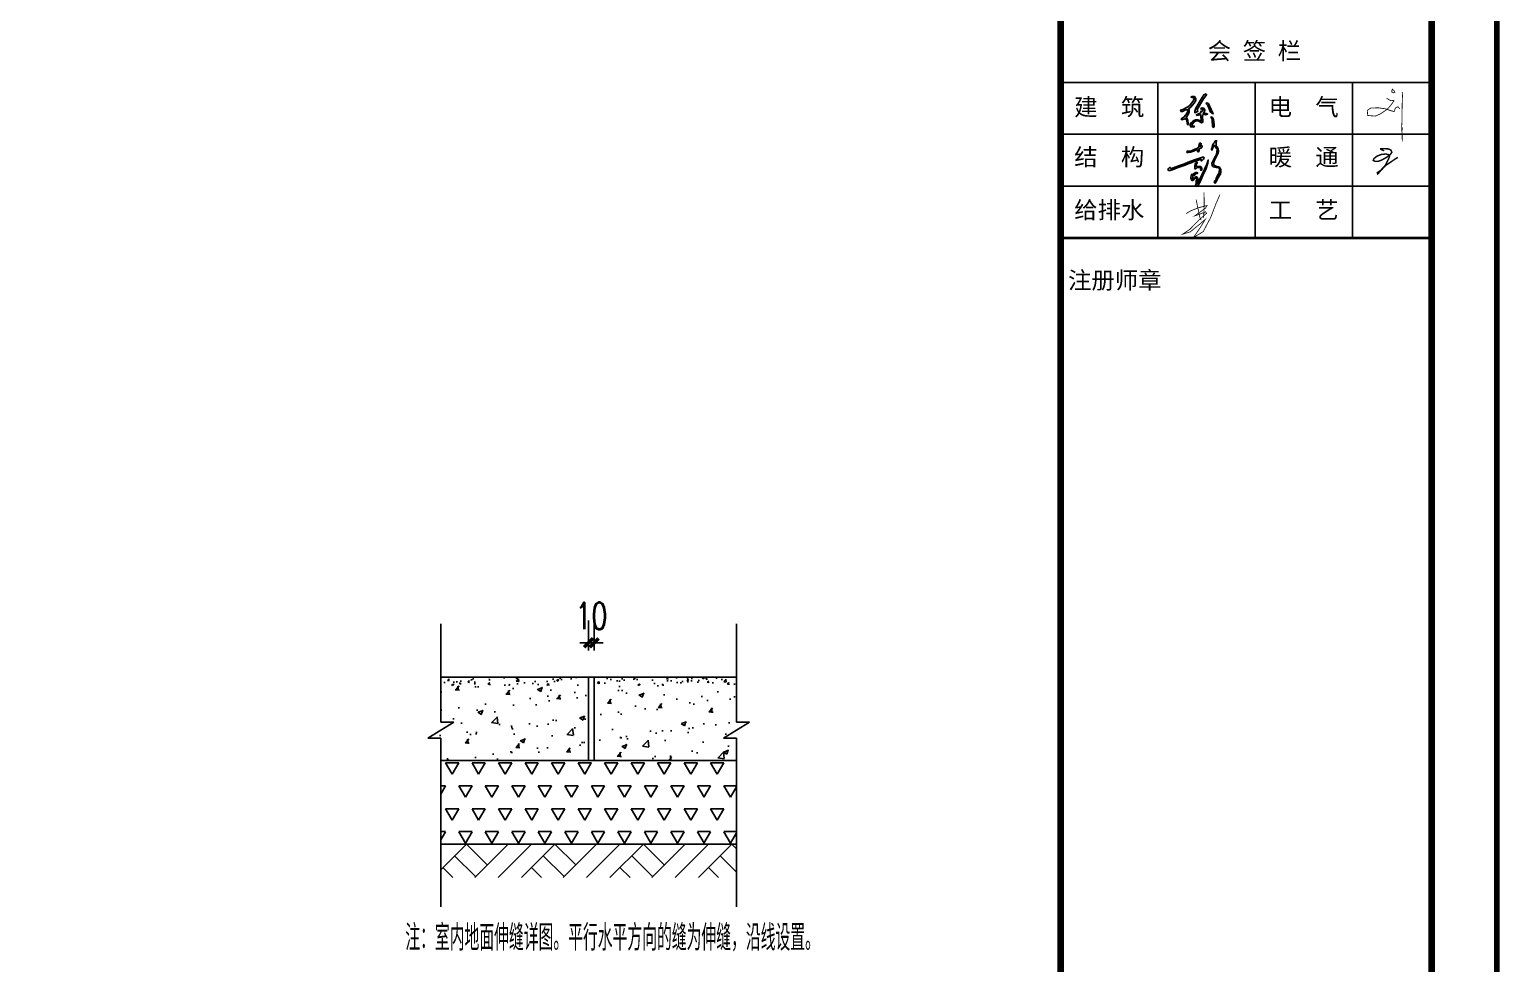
# Model space of a CAD drawing. Extents: x 4150464 to 4450492, y 75142 to 874437.
# Drawn here: x 4412087 to 4450492, y 716616 to 741023 of the extents above; entities that cross this region are included whole.
import ezdxf

# ---------------------------------------------------------------- set-up
doc = ezdxf.new("R2010")
doc.units = 0
doc.header["$LTSCALE"] = 1000
doc.header["$MEASUREMENT"] = 0
for name, color, linetype in [('AXIS', 3, 'Continuous'), ('PUB_TEXT', 7, 'Continuous'), ('PUB_TITLE', 4, 'Continuous'), ('WALL', 6, 'Continuous'), ('图框', 7, 'Continuous'), ('填充', 8, 'Continuous'), ('线', 144, 'Continuous')]:
    doc.layers.add(name, color=color, linetype=linetype)
doc.styles.add('DIM_FONT', font='SIMPLEX', dxfattribs={"width": 0.7, "bigfont": 'GBCBIG'})
doc.styles.add('STYLE-黑体', font='simhei.ttf')
doc.styles.add('TSSD_REIN', font='Tssdeng.shx', dxfattribs={"width": 0.7, "bigfont": 'tssdchn.shx'})
doc.styles.add('黑体', font='simhei.ttf')
doc.dimstyles.new('DIMN120', dxfattribs={"dimscale": 1.2, "dimtxt": 300, "dimasz": 100, "dimexe": 250, "dimexo": 300, "dimgap": 150, "dimtad": 1, "dimdec": 0, "dimzin": 0, "dimdsep": 46, "dimtxsty": 'DIM_FONT', "dimblk": 'ARCHTICK', "dimcen": 0.09, "dimclrt": 7, "dimazin": 2, "dimtfac": 1, "dimtdec": 0, "dimtix": 1, "dimtmove": 2, "dimatfit": 3, "dimldrblk": 'ARCHTICK', "dimfxl": 1, "dimtolj": 1, "dimtzin": 0, "dimarcsym": 0})

# ---------------------------------------------------------------- blocks, each defined once
blk = doc.blocks.new('10')
h = blk.add_hatch(color=256)
h.paths.add_polyline_path([(3623946, -125898), (3623982, -125923), (3623988, -125995), (3624000, -126131), (3624018, -126167), (3624041, -126154), (3624041, -126108), (3624031, -126013), (3624020, -125925), (3623981, -125894)])
h.paths.add_polyline_path([(3623825, -125541), (3623877, -125598), (3623945, -125767), (3624016, -125818), (3624000, -125771), (3623963, -125700), (3623926, -125602), (3623892, -125544), (3623851, -125528)])
h.paths.add_polyline_path([(3623715, -125703), (3623739, -125696), (3623755, -125728), (3623737, -125744), (3623714, -125740), (3623699, -125763), (3623694, -125779), (3623674, -125799), (3623591, -125832), (3623574, -125841), (3623589, -125857), (3623675, -125841), (3623696, -125846), (3623695, -125877), (3623700, -125992), (3623699, -126016), (3623672, -125989), (3623617, -125967), (3623555, -125975), (3623497, -125995), (3623451, -126040), (3623418, -126086), (3623419, -126120), (3623433, -126157), (3623452, -126157), (3623511, -126166), (3623527, -126135), (3623490, -126135), (3623460, -126123), (3623474, -126078), (3623509, -126029), (3623552, -126002), (3623587, -125997), (3623622, -125995), (3623670, -126022), (3623710, -126046), (3623749, -126029), (3623746, -125997), (3623741, -125894), (3623745, -125841), (3623771, -125827), (3623817, -125837), (3623873, -125819), (3623835, -125804), (3623757, -125802), (3623789, -125764), (3623802, -125719), (3623782, -125671), (3623730, -125659), (3623699, -125674)])
h.paths.add_polyline_path([(3623836, -125294), (3623775, -125316), (3623687, -125453), (3623566, -125665), (3623535, -125746), (3623538, -125784), (3623593, -125761), (3623619, -125751), (3623604, -125717), (3623603, -125699), (3623766, -125420), (3623823, -125344), (3623844, -125319)])
h.paths.add_polyline_path([(3623434, -125380), (3623495, -125392), (3623523, -125421), (3623505, -125464), (3623433, -125564), (3623399, -125607), (3623325, -125648), (3623221, -125699), (3623162, -125721), (3623177, -125751), (3623219, -125751), (3623299, -125712), (3623352, -125712), (3623367, -125731), (3623326, -125809), (3623262, -125896), (3623182, -125947), (3623201, -125973), (3623282, -125945), (3623321, -125963), (3623340, -126050), (3623349, -126099), (3623372, -126093), (3623364, -126064), (3623357, -125981), (3623329, -125937), (3623309, -125918), (3623375, -125817), (3623394, -125758), (3623390, -125705), (3623375, -125685), (3623432, -125642), (3623518, -125536), (3623563, -125470), (3623563, -125422), (3623534, -125364), (3623507, -125359), (3623465, -125364)])
h = blk.add_hatch(color=256)
h.paths.add_polyline_path([(3623074, -127229), (3623152, -127201), (3623290, -127151), (3623361, -127120), (3623446, -127097), (3623495, -127072), (3623554, -127052), (3623590, -127039), (3623654, -127015), (3623685, -127003), (3623703, -127000), (3623706, -127018), (3623698, -127037), (3623714, -127042), (3623723, -127038), (3623750, -127019), (3623765, -126999), (3623781, -126970), (3623767, -126945), (3623735, -126950), (3623664, -126975), (3623530, -127020), (3623368, -127080), (3623266, -127119), (3623116, -127175), (3623029, -127206), (3623017, -127204), (3622974, -127227), (3622946, -127233), (3622939, -127239), (3622905, -127239), (3622902, -127224), (3622895, -127213), (3622878, -127219), (3622868, -127228), (3622839, -127251), (3622834, -127265), (3622838, -127284), (3622855, -127295), (3622894, -127295), (3623001, -127259)])
h.paths.add_polyline_path([(3623659, -126727), (3623673, -126720), (3623693, -126715), (3623707, -126705), (3623719, -126698), (3623723, -126687), (3623730, -126678), (3623733, -126657), (3623720, -126640), (3623708, -126646), (3623696, -126659), (3623683, -126668), (3623676, -126653), (3623682, -126644), (3623689, -126631), (3623697, -126616), (3623702, -126603), (3623702, -126590), (3623698, -126581), (3623678, -126579), (3623665, -126580), (3623660, -126588), (3623656, -126600), (3623651, -126612), (3623649, -126631), (3623647, -126646), (3623640, -126669), (3623637, -126686), (3623627, -126699), (3623614, -126704), (3623592, -126719), (3623542, -126740), (3623499, -126756), (3623472, -126768), (3623446, -126779), (3623401, -126789), (3623351, -126792), (3623332, -126800), (3623334, -126821), (3623366, -126824), (3623428, -126814), (3623478, -126797), (3623528, -126782), (3623559, -126765), (3623589, -126754), (3623604, -126748), (3623610, -126754), (3623609, -126770), (3623612, -126790), (3623621, -126804), (3623631, -126806), (3623645, -126800), (3623650, -126788), (3623650, -126764), (3623651, -126742)])
h.paths.add_polyline_path([(3623572, -127197), (3623571, -127175), (3623570, -127145), (3623583, -127127), (3623606, -127104), (3623602, -127088), (3623575, -127084), (3623556, -127100), (3623544, -127132), (3623536, -127160), (3623539, -127203), (3623536, -127226), (3623532, -127244), (3623545, -127252), (3623561, -127252), (3623581, -127236), (3623596, -127220), (3623622, -127214), (3623659, -127213), (3623672, -127216), (3623688, -127225), (3623694, -127245), (3623689, -127267), (3623694, -127288), (3623705, -127289), (3623719, -127280), (3623725, -127244), (3623717, -127205), (3623692, -127190), (3623649, -127190), (3623596, -127193)], flags=17)
h.paths.add_polyline_path([(3623555, -127381), (3623571, -127377), (3623610, -127372), (3623611, -127352), (3623594, -127347), (3623564, -127346), (3623550, -127352), (3623528, -127363), (3623509, -127369), (3623503, -127385), (3623509, -127407), (3623520, -127418), (3623536, -127417), (3623540, -127404)], flags=17)
h.paths.add_polyline_path([(3623478, -127491), (3623488, -127461), (3623488, -127422), (3623483, -127395), (3623462, -127388), (3623451, -127401), (3623446, -127432), (3623438, -127470), (3623438, -127507), (3623450, -127542), (3623459, -127554), (3623489, -127552), (3623510, -127542), (3623527, -127519), (3623544, -127507), (3623557, -127498), (3623572, -127485), (3623590, -127502), (3623587, -127541), (3623576, -127568), (3623574, -127615), (3623565, -127657), (3623557, -127685), (3623566, -127708), (3623588, -127710), (3623613, -127688), (3623653, -127639), (3623696, -127543), (3623752, -127421), (3623831, -127239), (3623879, -127099), (3623888, -127021), (3623850, -127130), (3623788, -127261), (3623745, -127345), (3623688, -127483), (3623658, -127533), (3623621, -127610), (3623598, -127647), (3623600, -127614), (3623608, -127562), (3623619, -127527), (3623615, -127500), (3623602, -127470), (3623584, -127458), (3623564, -127461), (3623534, -127481), (3623520, -127501), (3623500, -127526), (3623480, -127521)])
blk.add_hatch(color=256).paths.add_polyline_path([(3624036, -127155), (3624023, -127128), (3624031, -127096), (3624048, -127051), (3624070, -126993), (3624100, -126949), (3624145, -126844), (3624153, -126804), (3624153, -126770), (3624152, -126733), (3624138, -126696), (3624106, -126668), (3624100, -126649), (3624096, -126612), (3624094, -126585), (3624097, -126562), (3624105, -126519), (3624093, -126516), (3624071, -126520), (3624046, -126570), (3624021, -126597), (3624003, -126636), (3623989, -126694), (3623975, -126735), (3623975, -126755), (3623986, -126767), (3623989, -126750), (3624007, -126704), (3624018, -126675), (3624035, -126641), (3624045, -126636), (3624057, -126646), (3624081, -126686), (3624095, -126708), (3624120, -126728), (3624126, -126771), (3624115, -126797), (3624106, -126877), (3624053, -126966), (3624020, -127032), (3623983, -127101), (3623989, -127163), (3623998, -127178), (3624017, -127201), (3624098, -127216), (3624148, -127218), (3624171, -127235), (3624181, -127263), (3624177, -127330), (3624163, -127370), (3624150, -127397), (3624130, -127424), (3624093, -127494), (3624084, -127549), (3624045, -127580), (3624050, -127606), (3624062, -127623), (3624074, -127623), (3624088, -127598), (3624119, -127534), (3624147, -127488), (3624186, -127429), (3624209, -127390), (3624221, -127327), (3624221, -127267), (3624191, -127215), (3624167, -127200), (3624116, -127186), (3624090, -127183), (3624054, -127165)])
for points, const_width in [([(3628692, -125162), (3628742, -125208), (3628765, -125252), (3628729, -125266), (3628691, -125258), (3628683, -125213), (3628700, -125179)], 20.6), ([(3628543, -125403), (3628655, -125472), (3628726, -125461), (3628741, -125472), (3628676, -125564), (3628601, -125657), (3628528, -125720), (3628393, -125812), (3628253, -125874), (3628053, -125857), (3628045, -125722), (3628134, -125664), (3628327, -125656), (3628507, -125681), (3628662, -125733), (3628744, -125754), (3628774, -125672), (3628789, -125651), (3628850, -125630), (3628890, -125688)], 20.6), ([(3628955, -125241), (3628964, -125339), (3628956, -125540), (3628953, -125683), (3628949, -126025), (3628944, -126112), (3628945, -126237), (3628956, -126390), (3628956, -126478), (3628950, -126453), (3628949, -126278), (3628959, -126177)], 20.6), ([(3628485, -126780), (3628397, -126741), (3628398, -126722), (3628444, -126723), (3628595, -126730), (3628664, -126764), (3628685, -126820), (3628642, -126879), (3628544, -126953), (3628417, -127023), (3628327, -127056), (3628240, -127053), (3628197, -127029), (3628217, -126984), (3628300, -126916), (3628411, -126876), (3628534, -126862), (3628605, -126883), (3628624, -126924), (3628609, -126971), (3628564, -127065), (3628506, -127170), (3628412, -127271), (3628345, -127358), (3628314, -127385), (3628304, -127352), (3628412, -127280), (3628529, -127159), (3628773, -126994), (3628842, -126952)], 38.2), ([(3623779, -127863), (3623783, -128137), (3623777, -128360), (3623773, -128470), (3623758, -128534)], 20.6), ([(3623311, -128420), (3623421, -128353), (3623639, -128265), (3623857, -128210), (3623816, -128279), (3623536, -128480), (3623639, -128446), (3623820, -128374), (3623844, -128413), (3623652, -128584), (3623400, -128839), (3623220, -128957), (3623421, -128897), (3623678, -128687), (3623807, -128575), (3623676, -128793), (3623501, -129048), (3623758, -128890), (3623952, -128524), (3624085, -128176), (3624193, -127926)], 20.6), ([(3623574, -128058), (3623660, -128480), (3623684, -128560), (3623702, -128586)], 20.6)]:
    blk.add_lwpolyline(points, dxfattribs=dict(const_width=const_width))
for points in [[(3623434, -125380), (3623495, -125392), (3623523, -125421), (3623505, -125464), (3623433, -125564), (3623399, -125607), (3623325, -125648), (3623221, -125699), (3623162, -125721), (3623177, -125751), (3623219, -125751), (3623299, -125712), (3623352, -125712), (3623367, -125731), (3623326, -125809), (3623262, -125896), (3623182, -125947), (3623201, -125973), (3623282, -125945), (3623321, -125963), (3623340, -126050), (3623349, -126099), (3623372, -126093), (3623364, -126064), (3623357, -125981), (3623329, -125937), (3623309, -125918), (3623375, -125817), (3623394, -125758), (3623390, -125705), (3623375, -125685), (3623432, -125642), (3623518, -125536), (3623563, -125470), (3623563, -125422), (3623534, -125364), (3623507, -125359), (3623465, -125364), (3623434, -125380)], [(3623836, -125294), (3623775, -125316), (3623687, -125453), (3623566, -125665), (3623535, -125746), (3623538, -125784), (3623593, -125761), (3623619, -125751), (3623604, -125717), (3623603, -125699), (3623766, -125420), (3623823, -125344), (3623844, -125319), (3623836, -125294)], [(3623825, -125541), (3623877, -125598), (3623945, -125767), (3624016, -125818), (3624000, -125771), (3623963, -125700), (3623926, -125602), (3623892, -125544), (3623851, -125528), (3623825, -125541)], [(3623715, -125703), (3623739, -125696), (3623739, -125696), (3623755, -125728), (3623737, -125744), (3623714, -125740), (3623699, -125763), (3623694, -125779), (3623674, -125799), (3623591, -125832), (3623574, -125841), (3623589, -125857), (3623589, -125857), (3623675, -125841), (3623696, -125846), (3623695, -125877), (3623700, -125992), (3623699, -126016), (3623672, -125989), (3623617, -125967), (3623555, -125975), (3623497, -125995), (3623451, -126040), (3623418, -126086), (3623419, -126120), (3623433, -126157), (3623452, -126157), (3623511, -126166), (3623527, -126135), (3623490, -126135), (3623460, -126123), (3623474, -126078), (3623509, -126029), (3623552, -126002), (3623587, -125997), (3623622, -125995), (3623670, -126022), (3623710, -126046), (3623749, -126029), (3623746, -125997), (3623741, -125894), (3623745, -125841), (3623771, -125827), (3623817, -125837), (3623873, -125819), (3623835, -125804), (3623757, -125802), (3623789, -125764), (3623802, -125719), (3623782, -125671), (3623730, -125659), (3623699, -125674), (3623715, -125703)], [(3623946, -125898), (3623982, -125923), (3623988, -125995), (3624000, -126131), (3624018, -126167), (3624041, -126154), (3624041, -126108), (3624031, -126013), (3624020, -125925), (3623981, -125894), (3623946, -125898)], [(3623555, -127381), (3623540, -127404), (3623536, -127417), (3623520, -127418), (3623509, -127407), (3623503, -127385), (3623509, -127369), (3623528, -127363), (3623550, -127352), (3623564, -127346), (3623594, -127347), (3623611, -127352), (3623610, -127372), (3623571, -127377), (3623555, -127381), (3623555, -127381)]]:
    blk.add_lwpolyline(points)
for points in [[(3623446, -126779), (3623401, -126789), (3623351, -126792), (3623332, -126800), (3623334, -126821), (3623366, -126824), (3623428, -126814), (3623478, -126797), (3623528, -126782), (3623559, -126765), (3623589, -126754), (3623604, -126748), (3623604, -126748), (3623610, -126754), (3623609, -126770), (3623612, -126790), (3623621, -126804), (3623631, -126806), (3623645, -126800), (3623650, -126788), (3623650, -126764), (3623651, -126742), (3623659, -126727), (3623673, -126720), (3623693, -126715), (3623707, -126705), (3623719, -126698), (3623723, -126687), (3623730, -126678), (3623733, -126657), (3623720, -126640), (3623708, -126646), (3623696, -126659), (3623683, -126668), (3623683, -126668), (3623683, -126668), (3623676, -126653), (3623682, -126644), (3623689, -126631), (3623697, -126616), (3623702, -126603), (3623702, -126590), (3623698, -126581), (3623678, -126579), (3623665, -126580), (3623660, -126588), (3623656, -126600), (3623651, -126612), (3623649, -126631), (3623647, -126646), (3623640, -126669), (3623637, -126686), (3623627, -126699), (3623614, -126704), (3623592, -126719), (3623542, -126740), (3623499, -126756), (3623472, -126768), (3623446, -126779)], [(3624035, -126641), (3624018, -126675), (3624007, -126704), (3623989, -126750), (3623986, -126767), (3623975, -126755), (3623975, -126735), (3623989, -126694), (3624003, -126636), (3624021, -126597), (3624046, -126570), (3624071, -126520), (3624093, -126516), (3624105, -126519), (3624097, -126562), (3624094, -126585), (3624096, -126612), (3624100, -126649), (3624106, -126668), (3624138, -126696), (3624152, -126733), (3624153, -126770), (3624153, -126804), (3624145, -126844), (3624100, -126949), (3624070, -126993), (3624048, -127051), (3624031, -127096), (3624023, -127128), (3624036, -127155), (3624054, -127165), (3624090, -127183), (3624116, -127186), (3624167, -127200), (3624191, -127215), (3624221, -127267), (3624221, -127327), (3624209, -127390), (3624186, -127429), (3624147, -127488), (3624119, -127534), (3624088, -127598), (3624074, -127623), (3624062, -127623), (3624050, -127606), (3624045, -127580), (3624084, -127549), (3624093, -127494), (3624130, -127424), (3624150, -127397), (3624163, -127370), (3624177, -127330), (3624181, -127263), (3624171, -127235), (3624148, -127218), (3624098, -127216), (3624017, -127201), (3623998, -127178), (3623989, -127163), (3623983, -127101), (3624020, -127032), (3624053, -126966), (3624106, -126877), (3624115, -126797), (3624126, -126771), (3624120, -126728), (3624095, -126708), (3624081, -126686), (3624057, -126646), (3624045, -126636), (3624035, -126641)], [(3623017, -127204), (3622974, -127227), (3622946, -127233), (3622939, -127239), (3622905, -127239), (3622902, -127224), (3622895, -127213), (3622878, -127219), (3622868, -127228), (3622839, -127251), (3622834, -127265), (3622838, -127284), (3622855, -127295), (3622894, -127295), (3623001, -127259), (3623074, -127229), (3623152, -127201), (3623290, -127151), (3623361, -127120), (3623446, -127097), (3623495, -127072), (3623554, -127052), (3623590, -127039), (3623654, -127015), (3623685, -127003), (3623703, -127000), (3623706, -127018), (3623698, -127037), (3623714, -127042), (3623723, -127038), (3623750, -127019), (3623765, -126999), (3623781, -126970), (3623767, -126945), (3623735, -126950), (3623664, -126975), (3623530, -127020), (3623368, -127080), (3623266, -127119), (3623116, -127175), (3623029, -127206), (3623017, -127204)], [(3623438, -127507), (3623438, -127470), (3623446, -127432), (3623451, -127401), (3623462, -127388), (3623483, -127395), (3623488, -127422), (3623488, -127461), (3623478, -127491), (3623480, -127521), (3623500, -127526), (3623520, -127501), (3623534, -127481), (3623564, -127461), (3623584, -127458), (3623602, -127470), (3623615, -127500), (3623619, -127527), (3623608, -127562), (3623600, -127614), (3623598, -127647), (3623621, -127610), (3623658, -127533), (3623688, -127483), (3623745, -127345), (3623788, -127261), (3623850, -127130), (3623888, -127021), (3623879, -127099), (3623831, -127239), (3623752, -127421), (3623696, -127543), (3623653, -127639), (3623613, -127688), (3623588, -127710), (3623566, -127708), (3623557, -127685), (3623565, -127657), (3623574, -127615), (3623576, -127568), (3623587, -127541), (3623587, -127541), (3623590, -127502), (3623572, -127485), (3623557, -127498), (3623544, -127507), (3623527, -127519), (3623510, -127542), (3623489, -127552), (3623459, -127554), (3623450, -127542), (3623438, -127507)], [(3623571, -127175), (3623570, -127145), (3623583, -127127), (3623606, -127104), (3623602, -127088), (3623575, -127084), (3623556, -127100), (3623544, -127132), (3623536, -127160), (3623539, -127203), (3623536, -127226), (3623532, -127244), (3623545, -127252), (3623561, -127252), (3623581, -127236), (3623596, -127220), (3623622, -127214), (3623659, -127213), (3623672, -127216), (3623688, -127225), (3623694, -127245), (3623689, -127267), (3623694, -127288), (3623705, -127289), (3623719, -127280), (3623725, -127244), (3623717, -127205), (3623692, -127190), (3623649, -127190), (3623596, -127193), (3623572, -127197), (3623571, -127175)]]:
    blk.add_lwpolyline(points, close=True)
at = {"layer": 'PUB_TITLE'}
blk.add_lwpolyline([(3429295, -238179), (3631425, -238179), (3631425, -95209), (3429295, -95209)], close=True, dxfattribs=at)
at = {"layer": 'PUB_TITLE', "const_width": 170}
blk.add_lwpolyline([(3433545, -236479), (3629725, -236479), (3629725, -96909), (3433545, -96909)], close=True, dxfattribs=at)
at = {"layer": '图框', "color": 4}
for p, q in [((3631425, -95209), (3631425, -181309)), ((3631425, -95209), (3631425, -155209)), ((3620035, -96909), (3620035, -236479))]:
    blk.add_line(p, q, dxfattribs=at)
at = {"layer": '图框', "color": 0}
for p, q in [((3620035, -124993), (3629725, -124993)), ((3620035, -126348), (3629725, -126348)), ((3620035, -127702), (3629725, -127702)), ((3620035, -129057), (3629725, -129057))]:
    blk.add_line(p, q, dxfattribs=at)
at = {"layer": '图框', "color": 4}
for points, const_width in [([(3631425, -95209), (3631425, -181309)], 148), ([(3631425, -95209), (3631425, -155209)], 148), ([(3620035, -96909), (3620035, -236479)], 168)]:
    blk.add_lwpolyline(points, dxfattribs=dict(at, const_width=const_width))
at = {"layer": '图框', "color": 4, "const_width": 168}
blk.add_lwpolyline([(3620035, -96909), (3629725, -96909), (3629725, -236479), (3620035, -236479)], close=True, dxfattribs=at)
at = {"layer": '图框', "color": 0}
for points in [[(3622575, -129057), (3622575, -124993)], [(3625115, -129057), (3625115, -124993)], [(3627655, -129057), (3627655, -124993)]]:
    blk.add_lwpolyline(points, dxfattribs=at)
at = {"layer": '图框', "color": 0, "const_width": 68.6}
blk.add_lwpolyline([(3620035, -129057), (3629725, -129057)], dxfattribs=at)
at = {"layer": '图框', "color": 0, "style": 'STYLE-黑体'}
for s, p in [('会 签 栏', (3623876, -124396)), ('建  筑', (3620388, -125859)), ('电  气', (3625467, -125859)), ('结  构', (3620388, -127167)), ('暖  通', (3625467, -127167)), ('给排水', (3620388, -128549)), ('工  艺', (3625467, -128549))]:
    blk.add_text(s, height=447, dxfattribs=at).set_placement(p)
at = {"layer": '图框', "color": 4, "style": '黑体'}
blk.add_text('注册师章', height=447, dxfattribs=at).set_placement((3620227, -130384))
blk = doc.blocks.new('_ArchTick')
at = {"color": 0, "linetype": 'ByBlock', "const_width": 0.4}
blk.add_lwpolyline([(-0.5, -0.5), (0.5, 0.5)], dxfattribs=at)
blk = doc.blocks.new('*D38')
at = {"layer": 'AXIS', "color": 0, "lineweight": -2}
for p, q in [((1321142, 939231), (1321142, 939633)), ((1321217, 939231), (1321217, 939633)), ((1321142, 939333), (1321022, 939333)), ((1321142, 939333), (1321217, 939333)), ((1321217, 939333), (1321337, 939333))]:
    blk.add_line(p, q, dxfattribs=at)
at = {"layer": 'Defpoints', "color": 0}
for p in [(1321217, 939333), (1321142, 938871), (1321217, 938871)]:
    blk.add_point(p, dxfattribs=at)
at = {"layer": 'AXIS', "color": 0, "lineweight": -2, "xscale": 120, "yscale": 120, "zscale": 120}
blk.add_blockref('_ArchTick', (1321142, 939333), dxfattribs=at)
at = {"layer": 'AXIS', "color": 0, "lineweight": -2, "xscale": 120, "yscale": 120, "zscale": 120, "rotation": 180}
blk.add_blockref('_ArchTick', (1321217, 939333), dxfattribs=at)
at = {"layer": 'AXIS', "color": 7, "insert": (1321180, 939695), "char_height": 360, "attachment_point": 5, "style": 'DIM_FONT'}
blk.add_mtext('\\A1;10', dxfattribs=at)
blk = doc.blocks.new('fgfdg4324')
at = {"layer": '填充'}
h = blk.add_hatch(dxfattribs=at)
h.set_pattern_fill('AR-CONC', color=256, scale=3.75, style=0)
h.set_pattern_definition([(50, (1506437.95, 1761382.7), (683.1925, -59.77157), [71.4375, -785.8125]), (355, (1506437.95, 1761382.7), (-132.1606, 716.4624), [57.15, -628.65]), (100.451, (1506494.9, 1761377.7), (551.0344, 656.6876), [60.7125, -667.8375]), (46.1842, (1506437.95, 1761573.2), (1016.5464, -157.6587), [107.1563, -1178.7188]), (96.6356, (1506522.7, 1761560.1), (890.2659, 927.8458), [91.0687, -1001.7562]), (351.184, (1506438, 1761573.2), (890.2673, 927.8442), [85.725, -942.975]), (21, (1506533.2, 1761525.6), (568.5558, -383.4957), [71.4375, -785.8125]), (326, (1506533.2, 1761525.6), (231.7576, 690.7049), [57.15, -628.65]), (71.4514, (1506580.6, 1761493.6), (800.31184, 307.2107), [60.7125, -667.8375]), (37.5, (1506437.95, 1761382.7), (11.58226, 317.081396), [0, -621.03, 0, -638.175, 0, -631.03125]), (7.5, (1506437.95, 1761382.7), (250.57373, 375.67716), [0, -363.855, 0, -606.7425, 0, -240.50625]), (327.5, (1506225.54, 1761382.7), (508.46473, -21.48279), [0, -238.125, 0, -742.95, 0, -985.8375]), (317.5, (1506130.3, 1761382.7), (555.48443, 95.34934), [0, -309.5625, 0, -493.395, 0, -700.0875])])
h.paths.add_polyline_path([(1321217.3, 938758.7), (1321217.3, 937746.2), (1323134.8, 937746.2), (1323134.8, 938046.6), (1322960.5, 938046.6), (1323310.4, 938264.1), (1323134.8, 938264.1), (1323134.8, 938758.7)])
h.paths.add_polyline_path([(1319149.9, 938758.7), (1319149.9, 938264.1), (1319325.5, 938264.1), (1318975.6, 938046.6), (1319149.9, 938046.6), (1319149.9, 937746.2), (1321142.3, 937746.2), (1321142.3, 938758.7)])
h = blk.add_hatch(dxfattribs=at)
h.set_pattern_fill('AR-CONC', color=256, scale=1.5, style=0)
h.set_pattern_definition([(50, (1162206.75, 984505.15), (273.277, -23.90863), [28.575, -314.325]), (355, (1162206.75, 984505.15), (-52.86424, 286.58496), [22.86, -251.46]), (100.451, (1162229.52, 984503.16), (220.41375, 262.67503), [24.285, -267.135]), (46.1842, (1162206.75, 984581.35), (406.61856, -63.0635), [42.8625, -471.4875]), (96.6356, (1162240.63, 984576.1), (356.10635, 371.1383), [36.4275, -400.7025]), (351.184, (1162206.75, 984581.35), (356.1069, 371.1377), [34.29, -377.19]), (21, (1162244.85, 984562.3), (227.42232, -153.39828), [28.575, -314.325]), (326, (1162244.85, 984562.3), (92.70304, 276.28195), [22.86, -251.46]), (71.4514, (1162263.8, 984549.52), (320.12474, 122.8843), [24.285, -267.135]), (37.5, (1162206.75, 984505.155), (4.632905, 126.83256), [0, -248.412, 0, -255.27, 0, -252.4125]), (7.5, (1162206.75, 984505.15), (100.22949, 150.27086), [0, -145.542, 0, -242.697, 0, -96.2025]), (327.5, (1162121.79, 984505.15), (203.38589, -8.593116), [0, -95.25, 0, -297.18, 0, -394.335]), (317.5, (1162083.69, 984505.15), (222.19377, 38.13974), [0, -123.825, 0, -197.358, 0, -280.035])])
h.paths.add_polyline_path([(1319149.9, 938871.2), (1319149.9, 938758.7), (1321142.3, 938758.7), (1321142.3, 938871.2)])
h.paths.add_polyline_path([(1323134.8, 938758.7), (1323134.8, 938871.2), (1321217.3, 938871.2), (1321217.3, 938758.7)])
h = blk.add_hatch(dxfattribs=at)
h.set_pattern_fill('TRIANG', color=256, scale=37.5, style=0)
h.set_pattern_definition([(60, (1506437.95, 1761382.7), (-178.59369, 309.33341), [178.59375, -178.59375]), (120, (1506437.95, 1761382.7), (-357.18744, 4e-05), [178.59375, -178.59375]), (0, (1506348.65, 1761537.37), (178.59375, 309.33337), [178.59375, -178.59375])])
h.paths.add_polyline_path([(1319149.9, 937746.2), (1319149.9, 936621.2), (1321326.3, 936621.2), (1323134.8, 936621.2), (1323134.8, 937746.2)])
blk.add_line((1323134.8, 936621.2), (1319149.9, 936621.2))
at = {"layer": 'AXIS'}
for p, q in [((1319149.9, 938264.1), (1319149.9, 939590.2)), ((1323134.8, 938264.1), (1323134.8, 939590.2)), ((1318975.6, 938046.6), (1319325.5, 938264.1)), ((1319325.5, 938264.1), (1319149.9, 938264.1)), ((1322960.5, 938046.6), (1323310.4, 938264.1)), ((1323310.4, 938264.1), (1323134.8, 938264.1)), ((1319149.9, 938046.6), (1318975.6, 938046.6)), ((1319149.9, 935774.5), (1319149.9, 938046.6)), ((1323134.8, 938046.6), (1322960.5, 938046.6)), ((1323134.8, 935774.5), (1323134.8, 938046.6))]:
    blk.add_line(p, q, dxfattribs=at)
at = {"layer": 'WALL'}
for p, q in [((1323134.8, 938871.2), (1319149.9, 938871.2)), ((1321142.3, 938758.7), (1321142.3, 937746.2)), ((1321217.3, 938758.7), (1321217.3, 937746.2)), ((1323134.8, 937746.2), (1319149.9, 937746.2))]:
    blk.add_line(p, q, dxfattribs=at)
at = {"layer": '填充'}
for p, q in [((1321142.3, 938758.7), (1321142.3, 938871.2)), ((1321217.3, 938758.7), (1321217.3, 938871.2)), ((1319149.9, 936275.9), (1319495.1, 936621.2)), ((1319495.1, 936621.2), (1319776.4, 936339.9)), ((1319607.6, 936171.2), (1320057.6, 936621.2)), ((1319922.6, 936171.2), (1320372.6, 936621.2)), ((1320237.6, 936171.2), (1320687.6, 936621.2)), ((1320687.6, 936621.2), (1320968.9, 936339.9)), ((1320800.1, 936171.2), (1321250.1, 936621.2)), ((1321115.1, 936171.2), (1321565.1, 936621.2)), ((1321430.1, 936171.2), (1321880.1, 936621.2)), ((1321880.1, 936621.2), (1322161.4, 936339.9)), ((1321992.6, 936171.2), (1322442.6, 936621.2)), ((1322307.6, 936171.2), (1322757.6, 936621.2)), ((1322622.6, 936171.2), (1323072.6, 936621.2)), ((1323072.6, 936621.2), (1323134.8, 936559.1)), ((1319337.6, 936463.7), (1319618.9, 936182.4)), ((1320530.1, 936463.7), (1320811.4, 936182.4)), ((1321722.6, 936463.7), (1322003.9, 936182.4)), ((1322915.1, 936463.7), (1323134.8, 936244.1)), ((1319180.1, 936306.2), (1319315.1, 936171.2)), ((1320372.6, 936306.2), (1320507.6, 936171.2)), ((1321565.1, 936306.2), (1321700.1, 936171.2)), ((1322757.6, 936306.2), (1322892.6, 936171.2))]:
    blk.add_line(p, q, dxfattribs=at)
at = {"layer": 'PUB_TEXT', "style": 'TSSD_REIN', "width": 0.6}
blk.add_text('注：室内地面伸缝详图。平行水平方向的缝为伸缝，沿线设置。', height=350, dxfattribs=at).set_placement((1318672.5, 935185))
at = {"layer": 'AXIS'}
dim = blk.add_aligned_dim(p1=(1321142.3, 938871.2), p2=(1321217.3, 938871.2), distance=462.1, text='10', dimstyle='DIMN120', dxfattribs=at)
dim.commit()
dim.dimension.update_dxf_attribs({"geometry": '*D38', "text_midpoint": (1321179.8, 939695)})

msp = doc.modelspace()

# ---------------------------------------------------------------- block references
at = {"color": 0}
msp.add_blockref('10', (818992, 864631), dxfattribs=at)
msp.add_blockref('10', (818992, 864631), dxfattribs=at)
at = {"layer": '线', "xscale": 1.938815996050835, "yscale": 1.938815999776125, "zscale": 1.938816000941024}
msp.add_blockref('fgfdg4324', (1865243, -1096197), dxfattribs=at)

doc.saveas('drawing.dxf')
